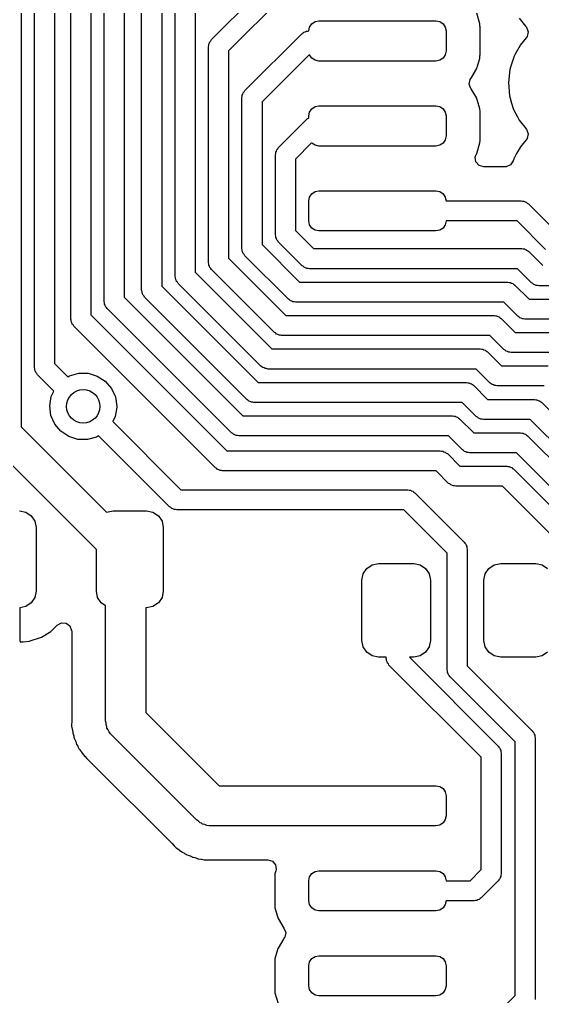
# Model space of a CAD drawing. Extents: x 126.1 to 177.1, y -128.7 to -65.
# Drawn here: x 143.92 to 151.74, y -107.34 to -92.74 of the extents above; entities that cross this region are included whole.
import ezdxf

# ---------------------------------------------------------------- set-up
doc = ezdxf.new("R2010")
doc.units = 0
doc.layers.add('BLACK', color=7, linetype='CONTINUOUS')

msp = doc.modelspace()

# ---------------------------------------------------------------- linework, layer by layer
at = {"layer": 'BLACK', "linetype": 'CONTINUOUS'}
for p, q in [((143.945, -84.559), (143.945, -98.8249)), ((144.144, -97.938), (144.144, -89.1392)), ((144.444, -89.2013), (144.444, -97.8759)), ((144.688, -97.2115), (144.688, -89.9673)), ((144.988, -90.0294), (144.988, -97.1494)), ((145.187, -96.949), (145.187, -90.8648)), ((145.487, -90.9269), (145.487, -96.8869)), ((145.746, -96.7805), (145.746, -91.5245)), ((146.046, -91.5867), (146.046, -96.7184)), ((146.789, -93.0357), (148.145, -91.6799)), ((148.256, -91.9937), (147.045, -93.2039)), ((146.246, -96.5736), (146.246, -92.364)), ((146.546, -92.4262), (146.546, -96.5115)), ((150.8, -92.8021), (150.753, -92.6424)), ((148.244, -92.906), (148.255, -92.8486)), ((148.255, -92.8486), (148.288, -92.7999)), ((148.288, -92.7999), (148.337, -92.7674)), ((148.337, -92.7674), (148.394, -92.756)), ((148.394, -92.756), (150.144, -92.756)), ((150.144, -92.756), (150.201, -92.7674)), ((150.201, -92.7674), (150.25, -92.7999)), ((150.25, -92.7999), (150.283, -92.8486)), ((150.283, -92.8486), (150.294, -92.906)), ((150.8, -92.8086), (150.8, -92.8021)), ((150.802, -92.837), (150.8, -92.8086)), ((150.8, -92.8086), (150.8, -92.8086)), ((150.803, -92.8395), (150.802, -92.837)), ((150.803, -93.2725), (150.803, -92.8395)), ((151.387, -92.7159), (151.483, -92.837)), ((151.483, -92.837), (151.495, -92.852)), ((151.495, -92.852), (151.522, -92.9178)), ((147.289, -93.7989), (148.138, -92.9499)), ((148.138, -92.9499), (148.155, -92.94)), ((148.155, -92.94), (148.169, -92.9261)), ((148.169, -92.9261), (148.188, -92.921)), ((148.188, -92.921), (148.205, -92.9111)), ((148.205, -92.9111), (148.225, -92.9111)), ((148.225, -92.9111), (148.244, -92.906)), ((148.244, -92.906), (148.244, -92.906)), ((150.294, -92.906), (150.294, -93.206)), ((151.509, -92.9876), (151.493, -93.0112)), ((151.522, -92.9178), (151.509, -92.9876)), ((146.745, -93.1417), (146.751, -93.1226)), ((146.745, -96.3667), (146.745, -93.1417)), ((146.751, -93.1029), (146.76, -93.0858)), ((146.751, -93.1226), (146.751, -93.1029)), ((146.76, -93.0858), (146.766, -93.0667)), ((146.766, -93.0667), (146.78, -93.0528)), ((146.78, -93.0528), (146.789, -93.0357)), ((151.4, -93.1239), (151.33, -93.2517)), ((151.403, -93.1185), (151.4, -93.1239)), ((151.4, -93.1239), (151.4, -93.1239)), ((151.493, -93.0112), (151.403, -93.1185)), ((147.045, -93.2039), (147.045, -96.3046)), ((148.254, -93.2578), (147.545, -93.9671)), ((148.255, -93.2634), (148.254, -93.2578)), ((148.288, -93.312), (148.255, -93.2634)), ((150.283, -93.2634), (150.25, -93.312)), ((150.294, -93.206), (150.283, -93.2634)), ((150.801, -93.2976), (150.802, -93.2749)), ((150.802, -93.2749), (150.803, -93.2725)), ((150.802, -93.2749), (150.802, -93.2749)), ((151.33, -93.2517), (151.308, -93.2918)), ((148.337, -93.3446), (148.288, -93.312)), ((148.394, -93.356), (148.337, -93.3446)), ((150.144, -93.356), (148.394, -93.356)), ((150.201, -93.3446), (150.144, -93.356)), ((150.25, -93.312), (150.201, -93.3446)), ((150.759, -93.4484), (150.798, -93.316)), ((150.798, -93.316), (150.8, -93.3098)), ((150.8, -93.3098), (150.801, -93.2976)), ((151.306, -93.2976), (151.258, -93.4484)), ((151.308, -93.2918), (151.306, -93.2976)), ((151.306, -93.2976), (151.306, -93.2976)), ((150.668, -93.6128), (150.753, -93.4696)), ((150.753, -93.4696), (150.759, -93.4484)), ((151.248, -93.4803), (151.226, -93.6768)), ((151.258, -93.4484), (151.248, -93.4803)), ((150.641, -93.7021), (150.654, -93.6325)), ((150.666, -93.7665), (150.641, -93.7021)), ((150.654, -93.6325), (150.665, -93.6167)), ((150.665, -93.6167), (150.668, -93.6128)), ((151.226, -93.6768), (151.242, -93.8739)), ((147.25, -93.8662), (147.26, -93.8491)), ((147.25, -93.8859), (147.25, -93.8662)), ((147.26, -93.8491), (147.265, -93.83)), ((147.265, -93.83), (147.279, -93.816)), ((147.279, -93.816), (147.289, -93.7989)), ((150.668, -93.7692), (150.666, -93.7665)), ((150.753, -93.9124), (150.668, -93.7692)), ((151.242, -93.8739), (151.253, -93.9124)), ((147.245, -93.905), (147.25, -93.8859)), ((147.245, -96.1598), (147.245, -93.905)), ((147.545, -93.9671), (147.545, -96.0977)), ((150.755, -93.92), (150.753, -93.9124)), ((150.764, -93.9508), (150.755, -93.92)), ((150.755, -93.92), (150.755, -93.92)), ((150.8, -94.0721), (150.764, -93.9508)), ((151.253, -93.9124), (151.274, -93.984)), ((151.274, -93.984), (151.297, -94.064)), ((148.244, -94.176), (148.255, -94.1186)), ((148.255, -94.1186), (148.288, -94.0699)), ((148.288, -94.0699), (148.337, -94.0374)), ((148.337, -94.0374), (148.394, -94.026)), ((148.394, -94.026), (150.144, -94.026)), ((150.144, -94.026), (150.201, -94.0374)), ((150.201, -94.0374), (150.25, -94.0699)), ((150.25, -94.0699), (150.283, -94.1186)), ((150.283, -94.1186), (150.294, -94.176)), ((150.803, -94.1095), (150.8, -94.0721)), ((150.803, -94.5425), (150.803, -94.1095)), ((151.297, -94.064), (151.3, -94.0695)), ((151.3, -94.0695), (151.36, -94.1878)), ((147.788, -94.6528), (148.221, -94.2199)), ((148.221, -94.2199), (148.238, -94.21)), ((148.238, -94.21), (148.244, -94.2045)), ((148.244, -94.2045), (148.244, -94.176)), ((150.294, -94.176), (150.294, -94.476)), ((151.36, -94.1878), (151.387, -94.2399)), ((151.387, -94.2399), (151.49, -94.3695)), ((151.49, -94.3695), (151.495, -94.376)), ((151.495, -94.376), (151.522, -94.4418)), ((151.522, -94.4418), (151.509, -94.5116)), ((148.286, -94.5794), (148.045, -94.821)), ((148.288, -94.582), (148.286, -94.5794)), ((148.337, -94.6146), (148.288, -94.582)), ((150.25, -94.582), (150.201, -94.6146)), ((150.283, -94.5334), (150.25, -94.582)), ((150.294, -94.476), (150.283, -94.5334)), ((150.753, -94.7396), (150.8, -94.5798)), ((150.8, -94.5798), (150.803, -94.5425)), ((151.493, -94.5352), (151.403, -94.6425)), ((151.509, -94.5116), (151.493, -94.5352)), ((147.745, -94.7589), (147.75, -94.7398)), ((147.75, -94.7201), (147.759, -94.703)), ((147.75, -94.7398), (147.75, -94.7201)), ((147.759, -94.703), (147.765, -94.6839)), ((147.765, -94.6839), (147.779, -94.6699)), ((147.779, -94.6699), (147.788, -94.6528)), ((148.394, -94.626), (148.337, -94.6146)), ((150.144, -94.626), (148.394, -94.626)), ((150.201, -94.6146), (150.144, -94.626)), ((150.746, -94.7537), (150.748, -94.7492)), ((150.748, -94.7492), (150.749, -94.7473)), ((150.749, -94.7473), (150.753, -94.7396)), ((151.349, -94.7396), (151.308, -94.8158)), ((151.4, -94.6479), (151.349, -94.7396)), ((151.403, -94.6425), (151.4, -94.6479)), ((151.4, -94.6479), (151.4, -94.6479)), ((147.745, -95.9529), (147.745, -94.7589)), ((148.045, -94.821), (148.045, -95.8908)), ((150.732, -94.7935), (150.746, -94.7538)), ((150.742, -94.8638), (150.732, -94.7935)), ((150.789, -94.9175), (150.742, -94.8638)), ((150.746, -94.7538), (150.746, -94.7537)), ((151.297, -94.8496), (151.257, -94.9085)), ((151.306, -94.8216), (151.297, -94.8496)), ((151.308, -94.8158), (151.306, -94.8216)), ((151.306, -94.8216), (151.306, -94.8216)), ((150.857, -94.9375), (150.789, -94.9175)), ((151.177, -94.9375), (150.857, -94.9375)), ((151.192, -94.9366), (151.177, -94.9375)), ((151.257, -94.9085), (151.192, -94.9366)), ((148.288, -95.3399), (148.337, -95.3074)), ((148.337, -95.3074), (148.394, -95.296)), ((148.394, -95.296), (150.144, -95.296)), ((150.144, -95.296), (150.201, -95.3074)), ((150.201, -95.3074), (150.25, -95.3399)), ((148.244, -95.446), (148.255, -95.3886)), ((148.244, -95.746), (148.244, -95.446)), ((148.255, -95.3886), (148.288, -95.3399)), ((150.25, -95.3399), (150.283, -95.3886)), ((150.283, -95.3886), (150.294, -95.446)), ((150.294, -95.446), (151.419, -95.446)), ((151.419, -95.446), (151.438, -95.4511)), ((151.438, -95.4511), (151.457, -95.4511)), ((151.457, -95.4511), (151.475, -95.461)), ((151.475, -95.461), (151.494, -95.4661)), ((151.494, -95.4661), (151.508, -95.48)), ((151.508, -95.48), (151.525, -95.4899)), ((151.525, -95.4899), (151.949, -95.9145)), ((148.255, -95.8034), (148.244, -95.746)), ((150.294, -95.746), (150.283, -95.8034)), ((151.357, -95.746), (150.294, -95.746)), ((151.781, -96.1705), (151.357, -95.746)), ((148.045, -95.8908), (148.314, -96.16)), ((148.288, -95.852), (148.255, -95.8034)), ((148.337, -95.8846), (148.288, -95.852)), ((148.394, -95.896), (148.337, -95.8846)), ((150.144, -95.896), (148.394, -95.896)), ((150.201, -95.8846), (150.144, -95.896)), ((150.25, -95.852), (150.201, -95.8846)), ((150.283, -95.8034), (150.25, -95.852)), ((147.75, -95.972), (147.745, -95.9529)), ((147.75, -95.9917), (147.75, -95.972)), ((147.759, -96.0088), (147.75, -95.9917)), ((147.765, -96.0279), (147.759, -96.0088)), ((147.779, -96.0418), (147.765, -96.0279)), ((147.788, -96.059), (147.779, -96.0418)), ((148.146, -96.4161), (147.788, -96.059)), ((147.25, -96.1789), (147.245, -96.1598)), ((147.25, -96.1986), (147.25, -96.1789)), ((147.26, -96.2157), (147.25, -96.1986)), ((147.545, -96.0977), (148.107, -96.6595)), ((148.314, -96.16), (151.426, -96.16)), ((151.426, -96.16), (151.445, -96.1651)), ((151.445, -96.1651), (151.465, -96.1651)), ((151.465, -96.1651), (151.482, -96.175)), ((151.482, -96.175), (151.501, -96.1801)), ((151.501, -96.1801), (151.515, -96.1941)), ((151.515, -96.1941), (151.532, -96.2039)), ((151.532, -96.2039), (151.742, -96.414)), ((147.045, -96.3046), (147.9, -97.159)), ((147.265, -96.2348), (147.26, -96.2157)), ((147.279, -96.2488), (147.265, -96.2348)), ((147.289, -96.2659), (147.279, -96.2488)), ((147.939, -96.9156), (147.289, -96.2659)), ((146.751, -96.3858), (146.745, -96.3667)), ((146.751, -96.4055), (146.751, -96.3858)), ((146.76, -96.4226), (146.751, -96.4055)), ((146.766, -96.4417), (146.76, -96.4226)), ((146.78, -96.4557), (146.766, -96.4417)), ((146.789, -96.4728), (146.78, -96.4557)), ((147.732, -97.4151), (146.789, -96.4728)), ((148.163, -96.4259), (148.146, -96.4161)), ((148.177, -96.4399), (148.163, -96.4259)), ((148.196, -96.445), (148.177, -96.4399)), ((148.213, -96.4549), (148.196, -96.445)), ((148.233, -96.4549), (148.213, -96.4549)), ((148.252, -96.46), (148.233, -96.4549)), ((151.364, -96.46), (148.252, -96.46)), ((151.574, -96.6701), (151.364, -96.46)), ((146.251, -96.5927), (146.246, -96.5736)), ((146.251, -96.6124), (146.251, -96.5927)), ((146.261, -96.6295), (146.251, -96.6124)), ((146.266, -96.6486), (146.261, -96.6295)), ((146.28, -96.6626), (146.266, -96.6486)), ((146.546, -96.5115), (147.693, -97.6585)), ((145.752, -96.7996), (145.746, -96.7805)), ((146.046, -96.7184), (147.486, -98.158)), ((146.29, -96.6797), (146.28, -96.6626)), ((147.525, -97.9146), (146.29, -96.6797)), ((148.107, -96.6595), (151.219, -96.6595)), ((151.219, -96.6595), (151.238, -96.6646)), ((151.238, -96.6646), (151.258, -96.6646)), ((151.258, -96.6646), (151.275, -96.6745)), ((151.275, -96.6745), (151.294, -96.6796)), ((151.294, -96.6796), (151.308, -96.6936)), ((151.308, -96.6936), (151.325, -96.7034)), ((151.325, -96.7034), (151.535, -96.9135)), ((151.591, -96.6799), (151.574, -96.6701)), ((151.605, -96.6939), (151.591, -96.6799)), ((151.624, -96.699), (151.605, -96.6939)), ((151.641, -96.7089), (151.624, -96.699)), ((151.661, -96.7089), (151.641, -96.7089)), ((151.68, -96.714), (151.661, -96.7089)), ((152.565, -96.714), (151.68, -96.714)), ((145.487, -96.8869), (147.258, -98.6575)), ((145.752, -96.8193), (145.752, -96.7996)), ((145.761, -96.8364), (145.752, -96.8193)), ((145.767, -96.8555), (145.761, -96.8364)), ((145.781, -96.8695), (145.767, -96.8555)), ((145.79, -96.8866), (145.781, -96.8695)), ((147.318, -98.4141), (145.79, -96.8866)), ((147.956, -96.9254), (147.939, -96.9156)), ((147.97, -96.9394), (147.956, -96.9254)), ((147.989, -96.9445), (147.97, -96.9394)), ((151.535, -96.9135), (152.235, -96.9135)), ((145.192, -96.9681), (145.187, -96.949)), ((145.192, -96.9878), (145.192, -96.9681)), ((145.202, -97.0049), (145.192, -96.9878)), ((145.207, -97.024), (145.202, -97.0049)), ((145.221, -97.038), (145.207, -97.024)), ((145.231, -97.0551), (145.221, -97.038)), ((147.09, -98.9136), (145.231, -97.0551)), ((148.006, -96.9544), (147.989, -96.9445)), ((148.026, -96.9544), (148.006, -96.9544)), ((148.045, -96.9595), (148.026, -96.9544)), ((151.157, -96.9595), (148.045, -96.9595)), ((151.367, -97.1696), (151.157, -96.9595)), ((144.693, -97.2306), (144.688, -97.2115)), ((144.693, -97.2503), (144.693, -97.2306)), ((144.988, -97.1494), (147.018, -99.1798)), ((147.9, -97.159), (151.012, -97.159)), ((151.012, -97.159), (151.032, -97.1641)), ((151.032, -97.1641), (151.051, -97.1641)), ((151.051, -97.1641), (151.068, -97.174)), ((151.068, -97.174), (151.087, -97.1791)), ((151.087, -97.1791), (151.101, -97.1931)), ((151.101, -97.1931), (151.119, -97.2029)), ((151.119, -97.2029), (151.329, -97.413)), ((151.384, -97.1794), (151.367, -97.1696)), ((151.398, -97.1934), (151.384, -97.1794)), ((151.417, -97.1985), (151.398, -97.1934)), ((151.435, -97.2084), (151.417, -97.1985)), ((151.454, -97.2084), (151.435, -97.2084)), ((151.473, -97.2135), (151.454, -97.2084)), ((152.173, -97.2135), (151.473, -97.2135)), ((144.703, -97.2674), (144.693, -97.2503)), ((144.708, -97.2865), (144.703, -97.2674)), ((144.722, -97.3005), (144.708, -97.2865)), ((144.731, -97.3176), (144.722, -97.3005)), ((146.85, -99.4358), (144.731, -97.3176)), ((147.749, -97.425), (147.732, -97.4151)), ((147.763, -97.4389), (147.749, -97.425)), ((147.782, -97.444), (147.763, -97.4389)), ((147.799, -97.4539), (147.782, -97.444)), ((147.819, -97.4539), (147.799, -97.4539)), ((147.838, -97.459), (147.819, -97.4539)), ((150.95, -97.459), (147.838, -97.459)), ((151.16, -97.6691), (150.95, -97.459)), ((151.329, -97.413), (152.028, -97.413)), ((147.693, -97.6585), (150.806, -97.6585)), ((150.806, -97.6585), (150.825, -97.6636)), ((150.825, -97.6636), (150.844, -97.6636)), ((150.844, -97.6636), (150.861, -97.6735)), ((151.177, -97.679), (151.16, -97.6691)), ((150.861, -97.6735), (150.881, -97.6786)), ((150.881, -97.6786), (150.895, -97.6926)), ((150.895, -97.6926), (150.912, -97.7025)), ((150.912, -97.7025), (151.122, -97.9125)), ((151.191, -97.6929), (151.177, -97.679)), ((151.211, -97.698), (151.191, -97.6929)), ((151.228, -97.7079), (151.211, -97.698)), ((151.247, -97.7079), (151.228, -97.7079)), ((151.266, -97.713), (151.247, -97.7079)), ((151.966, -97.713), (151.266, -97.713)), ((144.149, -97.9571), (144.144, -97.938)), ((144.149, -97.9768), (144.149, -97.9571)), ((144.444, -97.8759), (144.644, -98.0761)), ((147.542, -97.9245), (147.525, -97.9146)), ((147.556, -97.9384), (147.542, -97.9245)), ((147.575, -97.9435), (147.556, -97.9384)), ((147.592, -97.9534), (147.575, -97.9435)), ((147.612, -97.9534), (147.592, -97.9534)), ((147.631, -97.9585), (147.612, -97.9534)), ((150.743, -97.9585), (147.631, -97.9585)), ((150.953, -98.1686), (150.743, -97.9585)), ((151.122, -97.9125), (151.822, -97.9125)), ((144.159, -97.9939), (144.149, -97.9768)), ((144.164, -98.013), (144.159, -97.9939)), ((144.178, -98.027), (144.164, -98.013)), ((144.188, -98.0441), (144.178, -98.027)), ((144.433, -98.2892), (144.188, -98.0441)), ((144.644, -98.0761), (144.669, -98.0606)), ((144.669, -98.0606), (144.805, -98.0216)), ((144.805, -98.0216), (144.947, -98.0225)), ((144.947, -98.0225), (145.083, -98.0631)), ((145.083, -98.0631), (145.202, -98.1402)), ((145.202, -98.1402), (145.294, -98.2476)), ((145.294, -98.2476), (145.353, -98.3766)), ((147.486, -98.158), (150.599, -98.158)), ((150.599, -98.158), (150.618, -98.1631)), ((150.618, -98.1631), (150.637, -98.1631)), ((150.637, -98.1631), (150.655, -98.173)), ((150.655, -98.173), (150.674, -98.1781)), ((150.674, -98.1781), (150.688, -98.1921)), ((150.688, -98.1921), (150.705, -98.202)), ((150.705, -98.202), (150.915, -98.412)), ((150.971, -98.1785), (150.953, -98.1686)), ((150.985, -98.1924), (150.971, -98.1785)), ((151.004, -98.1975), (150.985, -98.1924)), ((151.021, -98.2074), (151.004, -98.1975)), ((151.04, -98.2074), (151.021, -98.2074)), ((151.06, -98.2125), (151.04, -98.2074)), ((151.759, -98.2125), (151.06, -98.2125)), ((144.373, -98.5109), (144.395, -98.3708)), ((144.395, -98.3708), (144.433, -98.2892)), ((145.353, -98.3766), (145.373, -98.517)), ((144.391, -98.6514), (144.373, -98.5109)), ((145.373, -98.5292), (145.349, -98.669)), ((145.373, -98.517), (145.373, -98.5292)), ((147.335, -98.424), (147.318, -98.4141)), ((147.349, -98.4379), (147.335, -98.424)), ((147.368, -98.443), (147.349, -98.4379)), ((147.385, -98.4529), (147.368, -98.443)), ((147.405, -98.4529), (147.385, -98.4529)), ((147.424, -98.458), (147.405, -98.4529)), ((150.536, -98.458), (147.424, -98.458)), ((150.747, -98.6681), (150.536, -98.458)), ((150.915, -98.412), (151.615, -98.412)), ((151.615, -98.412), (151.634, -98.4171)), ((151.634, -98.4171), (151.653, -98.4171)), ((151.653, -98.4171), (151.671, -98.427)), ((151.671, -98.427), (151.69, -98.4321)), ((151.69, -98.4321), (151.704, -98.4461)), ((151.704, -98.4461), (151.721, -98.456)), ((151.721, -98.456), (159.965, -106.7)), ((144.449, -98.7812), (144.391, -98.6514)), ((145.349, -98.669), (145.313, -98.7446)), ((147.258, -98.6575), (150.392, -98.6575)), ((150.392, -98.6575), (150.411, -98.6627)), ((150.411, -98.6627), (150.431, -98.6627)), ((150.431, -98.6627), (150.448, -98.6725)), ((150.448, -98.6725), (150.467, -98.6776)), ((150.467, -98.6776), (150.481, -98.6916)), ((150.481, -98.6916), (150.498, -98.7015)), ((150.764, -98.678), (150.747, -98.6681)), ((150.778, -98.6919), (150.764, -98.678)), ((150.797, -98.697), (150.778, -98.6919)), ((143.945, -98.8249), (145.219, -100.1)), ((144.54, -98.8897), (144.449, -98.7812)), ((145.313, -98.7446), (146.332, -99.764)), ((150.498, -98.7015), (150.708, -98.9115)), ((150.814, -98.7069), (150.797, -98.697)), ((150.834, -98.7069), (150.814, -98.7069)), ((150.853, -98.712), (150.834, -98.7069)), ((151.552, -98.712), (150.853, -98.712)), ((159.709, -106.869), (151.552, -98.712)), ((144.658, -98.9683), (144.54, -98.8897)), ((144.793, -99.0105), (144.658, -98.9683)), ((145.072, -98.9759), (144.935, -99.0131)), ((145.101, -98.9575), (145.072, -98.9759)), ((146.164, -100.02), (145.101, -98.9575)), ((147.107, -98.9235), (147.09, -98.9136)), ((147.121, -98.9374), (147.107, -98.9235)), ((147.14, -98.9426), (147.121, -98.9374)), ((147.157, -98.9524), (147.14, -98.9426)), ((147.177, -98.9524), (147.157, -98.9524)), ((147.196, -98.9575), (147.177, -98.9524)), ((150.33, -98.9575), (147.196, -98.9575)), ((150.54, -99.1676), (150.33, -98.9575)), ((150.708, -98.9115), (151.408, -98.9115)), ((151.408, -98.9115), (151.427, -98.9167)), ((151.427, -98.9167), (151.447, -98.9167)), ((151.447, -98.9167), (151.464, -98.9265)), ((151.464, -98.9265), (151.483, -98.9316)), ((151.483, -98.9316), (151.497, -98.9456)), ((151.497, -98.9456), (151.514, -98.9555)), ((151.514, -98.9555), (159.457, -106.899)), ((145.069, -100.657), (143.518, -99.1053)), ((144.935, -99.0131), (144.793, -99.0105)), ((147.018, -99.1798), (150.208, -99.1798)), ((150.208, -99.1798), (150.227, -99.1849)), ((150.227, -99.1849), (150.246, -99.1849)), ((150.246, -99.1849), (150.263, -99.1948)), ((150.263, -99.1948), (150.283, -99.1999)), ((150.283, -99.1999), (150.297, -99.2138)), ((150.297, -99.2138), (150.314, -99.2237)), ((150.314, -99.2237), (150.501, -99.4111)), ((150.557, -99.1775), (150.54, -99.1676)), ((150.571, -99.1914), (150.557, -99.1775)), ((150.59, -99.1966), (150.571, -99.1914)), ((150.607, -99.2064), (150.59, -99.1966)), ((150.627, -99.2064), (150.607, -99.2064)), ((150.646, -99.2115), (150.627, -99.2064)), ((151.346, -99.2115), (150.646, -99.2115)), ((159.201, -107.067), (151.346, -99.2115)), ((150.501, -99.4111), (151.201, -99.4111)), ((151.201, -99.4111), (151.22, -99.4162)), ((151.22, -99.4162), (151.24, -99.4162)), ((151.24, -99.4162), (151.257, -99.426)), ((146.867, -99.4457), (146.85, -99.4358)), ((146.881, -99.4597), (146.867, -99.4457)), ((146.9, -99.4648), (146.881, -99.4597)), ((146.917, -99.4747), (146.9, -99.4648)), ((146.937, -99.4747), (146.917, -99.4747)), ((146.956, -99.4798), (146.937, -99.4747)), ((150.145, -99.4798), (146.956, -99.4798)), ((150.333, -99.6671), (150.145, -99.4798)), ((151.257, -99.426), (151.276, -99.4312)), ((151.276, -99.4312), (151.29, -99.4451)), ((151.29, -99.4451), (151.307, -99.455)), ((151.307, -99.455), (158.949, -107.097)), ((150.35, -99.677), (150.333, -99.6671)), ((150.364, -99.691), (150.35, -99.677)), ((150.383, -99.6961), (150.364, -99.691)), ((150.4, -99.7059), (150.383, -99.6961)), ((150.42, -99.7059), (150.4, -99.7059)), ((150.439, -99.7111), (150.42, -99.7059)), ((151.139, -99.7111), (150.439, -99.7111)), ((158.693, -107.265), (151.139, -99.7111)), ((146.332, -99.764), (149.724, -99.764)), ((149.724, -99.764), (149.744, -99.7691)), ((149.744, -99.7691), (149.763, -99.7691)), ((149.763, -99.7691), (149.78, -99.779)), ((149.78, -99.779), (149.799, -99.7841)), ((149.799, -99.7841), (149.813, -99.798)), ((149.813, -99.798), (149.83, -99.8079)), ((149.83, -99.8079), (150.567, -100.545)), ((143.919, -100.078), (144.015, -100.097)), ((144.015, -100.097), (144.096, -100.151)), ((144.096, -100.151), (144.15, -100.232)), ((145.219, -100.1), (145.223, -100.097)), ((145.223, -100.097), (145.319, -100.078)), ((145.319, -100.078), (145.819, -100.078)), ((145.819, -100.078), (145.915, -100.097)), ((145.915, -100.097), (145.996, -100.151)), ((145.996, -100.151), (146.05, -100.232)), ((146.181, -100.03), (146.164, -100.02)), ((146.195, -100.044), (146.181, -100.03)), ((146.214, -100.049), (146.195, -100.044)), ((146.231, -100.059), (146.214, -100.049)), ((146.251, -100.059), (146.231, -100.059)), ((146.27, -100.064), (146.251, -100.059)), ((149.662, -100.064), (146.27, -100.064)), ((150.311, -100.713), (149.662, -100.064)), ((144.15, -100.232), (144.169, -100.328)), ((146.05, -100.232), (146.069, -100.328)), ((144.169, -100.328), (144.169, -101.278)), ((146.069, -100.328), (146.069, -101.278)), ((150.567, -100.545), (150.577, -100.562)), ((150.577, -100.562), (150.591, -100.576)), ((150.591, -100.576), (150.596, -100.595)), ((145.069, -101.278), (145.069, -100.657)), ((150.311, -102.454), (150.311, -100.713)), ((150.596, -100.595), (150.606, -100.612)), ((150.606, -100.612), (150.606, -100.632)), ((150.606, -100.632), (150.611, -100.651)), ((150.611, -100.651), (150.611, -102.392)), ((149.19, -100.884), (149.286, -100.865)), ((149.286, -100.865), (149.811, -100.865)), ((149.811, -100.865), (149.907, -100.884)), ((151.015, -100.884), (151.111, -100.865)), ((151.111, -100.865), (151.636, -100.865)), ((151.636, -100.865), (151.732, -100.884)), ((149.036, -101.115), (149.055, -101.019)), ((149.055, -101.019), (149.109, -100.938)), ((149.109, -100.938), (149.19, -100.884)), ((149.907, -100.884), (149.988, -100.938)), ((149.988, -100.938), (150.042, -101.019)), ((150.042, -101.019), (150.061, -101.115)), ((150.861, -101.115), (150.88, -101.019)), ((150.88, -101.019), (150.934, -100.938)), ((150.934, -100.938), (151.015, -100.884)), ((151.732, -100.884), (151.813, -100.938)), ((149.036, -102.015), (149.036, -101.115)), ((150.061, -101.115), (150.061, -102.015)), ((150.861, -102.015), (150.861, -101.115)), ((144.169, -101.278), (144.15, -101.374)), ((145.088, -101.374), (145.069, -101.278)), ((146.069, -101.278), (146.05, -101.374)), ((144.096, -101.455), (144.015, -101.509)), ((144.15, -101.374), (144.096, -101.455)), ((145.142, -101.455), (145.088, -101.374)), ((145.208, -101.499), (145.142, -101.455)), ((145.996, -101.455), (145.915, -101.509)), ((146.05, -101.374), (145.996, -101.455)), ((144.015, -101.509), (143.923, -101.527)), ((143.923, -101.527), (143.923, -102.018)), ((145.208, -103.216), (145.208, -101.499)), ((145.819, -101.528), (145.808, -101.528)), ((145.808, -101.528), (145.808, -103.092)), ((145.915, -101.509), (145.819, -101.528)), ((144.484, -101.785), (144.547, -101.751)), ((144.547, -101.751), (144.617, -101.756)), ((144.617, -101.756), (144.674, -101.798)), ((144.249, -101.965), (144.387, -101.88)), ((144.387, -101.88), (144.398, -101.871)), ((144.398, -101.871), (144.484, -101.785)), ((144.674, -101.798), (144.699, -101.865)), ((144.699, -101.865), (144.7, -101.874)), ((144.7, -101.874), (144.7, -103.207)), ((143.923, -102.018), (143.928, -102.033)), ((143.928, -102.033), (143.929, -102.034)), ((143.929, -102.034), (143.937, -102.036)), ((143.937, -102.036), (143.966, -102.036)), ((143.966, -102.036), (143.973, -102.036)), ((143.973, -102.036), (144.068, -102.026)), ((144.068, -102.026), (144.082, -102.023)), ((144.082, -102.023), (144.236, -101.971)), ((144.236, -101.971), (144.249, -101.965)), ((149.055, -102.111), (149.036, -102.015)), ((150.061, -102.015), (150.042, -102.111)), ((150.88, -102.111), (150.861, -102.015)), ((149.109, -102.192), (149.055, -102.111)), ((149.19, -102.246), (149.109, -102.192)), ((149.988, -102.192), (149.907, -102.246)), ((150.042, -102.111), (149.988, -102.192)), ((150.934, -102.192), (150.88, -102.111)), ((151.015, -102.246), (150.934, -102.192)), ((151.813, -102.192), (151.732, -102.246)), ((149.286, -102.265), (149.19, -102.246)), ((149.399, -102.265), (149.286, -102.265)), ((149.399, -102.278), (149.399, -102.265)), ((149.404, -102.297), (149.399, -102.278)), ((149.404, -102.317), (149.404, -102.297)), ((149.414, -102.334), (149.404, -102.317)), ((149.419, -102.353), (149.414, -102.334)), ((149.811, -102.265), (149.748, -102.265)), ((149.748, -102.265), (151.075, -103.593)), ((149.907, -102.246), (149.811, -102.265)), ((151.111, -102.265), (151.015, -102.246)), ((151.636, -102.265), (151.111, -102.265)), ((151.732, -102.246), (151.636, -102.265)), ((149.433, -102.367), (149.419, -102.353)), ((149.442, -102.384), (149.433, -102.367)), ((150.819, -103.761), (149.442, -102.384)), ((150.316, -102.473), (150.311, -102.454)), ((150.316, -102.493), (150.316, -102.473)), ((150.611, -102.392), (151.583, -103.364)), ((150.326, -102.51), (150.316, -102.493)), ((150.331, -102.529), (150.326, -102.51)), ((150.345, -102.543), (150.331, -102.529)), ((150.355, -102.56), (150.345, -102.543)), ((151.327, -103.532), (150.355, -102.56)), ((144.7, -103.208), (144.699, -103.298)), ((144.7, -103.207), (144.7, -103.208)), ((145.214, -103.249), (145.208, -103.216)), ((145.808, -103.092), (146.902, -104.186)), ((144.699, -103.298), (144.708, -103.341)), ((144.708, -103.341), (144.71, -103.353)), ((144.71, -103.353), (144.715, -103.396)), ((145.215, -103.282), (145.214, -103.249)), ((145.224, -103.302), (145.215, -103.282)), ((145.228, -103.324), (145.224, -103.302)), ((145.246, -103.352), (145.228, -103.324)), ((145.259, -103.383), (145.246, -103.352)), ((151.583, -103.364), (151.593, -103.381)), ((144.715, -103.396), (144.717, -103.403)), ((144.717, -103.403), (144.717, -103.403)), ((144.717, -103.403), (144.726, -103.428)), ((144.726, -103.428), (144.73, -103.443)), ((144.73, -103.443), (144.733, -103.46)), ((144.733, -103.46), (144.737, -103.475)), ((144.737, -103.475), (144.755, -103.515)), ((145.282, -103.411), (145.259, -103.383)), ((145.286, -103.417), (145.282, -103.411)), ((145.289, -103.42), (145.286, -103.417)), ((145.296, -103.428), (145.289, -103.42)), ((146.566, -104.698), (145.296, -103.428)), ((151.593, -103.381), (151.607, -103.395)), ((151.607, -103.395), (151.612, -103.414)), ((151.612, -103.414), (151.622, -103.431)), ((151.622, -103.431), (151.622, -103.451)), ((151.622, -103.451), (151.627, -103.47)), ((151.627, -103.47), (151.627, -107.382)), ((144.755, -103.515), (144.76, -103.527)), ((144.76, -103.527), (144.774, -103.568)), ((144.774, -103.568), (144.778, -103.574)), ((144.778, -103.574), (144.778, -103.574)), ((144.778, -103.574), (144.792, -103.596)), ((144.792, -103.596), (144.799, -103.609)), ((144.799, -103.609), (144.808, -103.628)), ((144.808, -103.628), (144.814, -103.64)), ((144.814, -103.64), (144.818, -103.645)), ((144.818, -103.645), (144.818, -103.645)), ((144.818, -103.645), (144.84, -103.674)), ((151.075, -103.593), (151.085, -103.61)), ((151.085, -103.61), (151.099, -103.624)), ((151.099, -103.624), (151.104, -103.643)), ((151.104, -103.643), (151.114, -103.66)), ((151.327, -107.319), (151.327, -103.532)), ((144.84, -103.674), (144.847, -103.685)), ((144.847, -103.685), (144.87, -103.721)), ((144.87, -103.721), (144.875, -103.726)), ((144.875, -103.726), (144.875, -103.726)), ((144.875, -103.726), (144.899, -103.75)), ((144.899, -103.75), (144.9, -103.751)), ((144.9, -103.751), (144.9, -103.751)), ((144.9, -103.751), (144.926, -103.777)), ((144.926, -103.777), (144.998, -103.85)), ((150.819, -105.44), (150.819, -103.761)), ((151.114, -103.66), (151.114, -103.68)), ((151.114, -103.68), (151.119, -103.699)), ((151.119, -103.699), (151.119, -105.502)), ((144.998, -103.85), (144.999, -103.851)), ((144.999, -103.851), (145, -103.852)), ((145, -103.852), (146.2, -105.051)), ((146.902, -104.186), (150.144, -104.186)), ((150.144, -104.186), (150.201, -104.197)), ((150.201, -104.197), (150.25, -104.23)), ((150.25, -104.23), (150.283, -104.279)), ((150.283, -104.279), (150.294, -104.336)), ((150.294, -104.336), (150.294, -104.636)), ((150.294, -104.636), (150.283, -104.693)), ((146.593, -104.717), (146.566, -104.698)), ((146.618, -104.74), (146.593, -104.717)), ((146.638, -104.748), (146.618, -104.74)), ((146.656, -104.76), (146.638, -104.748)), ((146.689, -104.768), (146.656, -104.76)), ((146.72, -104.78), (146.689, -104.768)), ((146.756, -104.784), (146.72, -104.78)), ((146.763, -104.786), (146.756, -104.784)), ((146.768, -104.785), (146.763, -104.786)), ((146.778, -104.786), (146.768, -104.785)), ((150.144, -104.786), (146.778, -104.786)), ((150.201, -104.775), (150.144, -104.786)), ((150.25, -104.742), (150.201, -104.775)), ((150.283, -104.693), (150.25, -104.742)), ((146.2, -105.051), (146.201, -105.052)), ((146.201, -105.052), (146.23, -105.082)), ((146.23, -105.082), (146.264, -105.116)), ((146.264, -105.116), (146.3, -105.14)), ((146.3, -105.14), (146.311, -105.147)), ((146.311, -105.147), (146.344, -105.174)), ((146.344, -105.174), (146.351, -105.178)), ((146.351, -105.178), (146.351, -105.178)), ((146.351, -105.178), (146.375, -105.189)), ((146.375, -105.189), (146.388, -105.197)), ((146.388, -105.197), (146.416, -105.215)), ((146.416, -105.215), (146.423, -105.217)), ((146.423, -105.217), (146.423, -105.217)), ((146.423, -105.217), (146.457, -105.23)), ((146.457, -105.23), (146.469, -105.235)), ((146.469, -105.235), (146.501, -105.25)), ((146.501, -105.25), (146.501, -105.25)), ((146.501, -105.25), (146.508, -105.253)), ((146.508, -105.253), (146.515, -105.255)), ((146.515, -105.255), (146.515, -105.255)), ((146.515, -105.255), (146.54, -105.261)), ((146.54, -105.261), (146.555, -105.265)), ((146.555, -105.265), (146.587, -105.277)), ((146.587, -105.277), (146.594, -105.278)), ((146.594, -105.278), (146.594, -105.278)), ((146.594, -105.278), (146.63, -105.282)), ((146.63, -105.282), (146.642, -105.284)), ((146.642, -105.284), (146.678, -105.293)), ((146.678, -105.293), (146.678, -105.293)), ((146.678, -105.293), (146.685, -105.294)), ((146.685, -105.294), (146.692, -105.294)), ((146.692, -105.294), (146.692, -105.294)), ((146.692, -105.294), (146.725, -105.294)), ((146.725, -105.294), (146.726, -105.294)), ((146.726, -105.294), (146.727, -105.294)), ((146.727, -105.294), (146.763, -105.294)), ((146.763, -105.294), (146.764, -105.294)), ((146.764, -105.294), (146.862, -105.295)), ((146.862, -105.295), (146.862, -105.295)), ((146.862, -105.295), (146.866, -105.295)), ((146.866, -105.295), (146.867, -105.295)), ((146.867, -105.295), (146.869, -105.294)), ((146.869, -105.294), (147.631, -105.294)), ((147.631, -105.294), (147.699, -105.314)), ((147.699, -105.314), (147.746, -105.368)), ((147.746, -105.368), (147.756, -105.438)), ((147.738, -105.509), (147.736, -105.537)), ((147.736, -105.537), (147.736, -105.539)), ((147.736, -105.539), (147.736, -105.972)), ((147.752, -105.456), (147.738, -105.502)), ((147.738, -105.502), (147.738, -105.509)), ((147.738, -105.509), (147.738, -105.509)), ((147.756, -105.438), (147.752, -105.456)), ((148.244, -105.606), (148.255, -105.549)), ((148.255, -105.549), (148.288, -105.5)), ((148.288, -105.5), (148.337, -105.467)), ((148.337, -105.467), (148.394, -105.456)), ((148.394, -105.456), (150.144, -105.456)), ((150.144, -105.456), (150.201, -105.467)), ((150.201, -105.467), (150.25, -105.5)), ((150.25, -105.5), (150.283, -105.549)), ((150.283, -105.549), (150.294, -105.606)), ((150.653, -105.606), (150.819, -105.44)), ((151.114, -105.541), (151.104, -105.558)), ((151.119, -105.502), (151.114, -105.521)), ((151.114, -105.521), (151.114, -105.541)), ((148.244, -105.906), (148.244, -105.606)), ((150.294, -105.606), (150.653, -105.606)), ((151.075, -105.608), (150.821, -105.862)), ((151.085, -105.591), (151.075, -105.608)), ((151.099, -105.577), (151.085, -105.591)), ((151.104, -105.558), (151.099, -105.577)), ((147.736, -105.972), (147.738, -106.01)), ((148.255, -105.963), (148.244, -105.906)), ((148.288, -106.012), (148.255, -105.963)), ((150.283, -105.963), (150.25, -106.012)), ((150.294, -105.906), (150.283, -105.963)), ((150.715, -105.906), (150.294, -105.906)), ((150.734, -105.901), (150.715, -105.906)), ((150.754, -105.901), (150.734, -105.901)), ((150.771, -105.891), (150.754, -105.901)), ((150.79, -105.886), (150.771, -105.891)), ((150.804, -105.872), (150.79, -105.886)), ((150.821, -105.862), (150.804, -105.872)), ((147.738, -106.01), (147.743, -106.027)), ((147.743, -106.027), (147.776, -106.141)), ((148.337, -106.045), (148.288, -106.012)), ((148.394, -106.056), (148.337, -106.045)), ((150.144, -106.056), (148.394, -106.056)), ((150.201, -106.045), (150.144, -106.056)), ((150.25, -106.012), (150.201, -106.045)), ((147.776, -106.141), (147.785, -106.17)), ((147.785, -106.17), (147.87, -106.313)), ((147.87, -106.313), (147.872, -106.315)), ((147.872, -106.315), (147.898, -106.38)), ((147.898, -106.38), (147.884, -106.449)), ((147.87, -106.469), (147.785, -106.612)), ((147.873, -106.465), (147.87, -106.469)), ((147.884, -106.449), (147.873, -106.465)), ((147.773, -106.652), (147.738, -106.772)), ((147.783, -106.62), (147.773, -106.652)), ((147.785, -106.612), (147.783, -106.62)), ((147.783, -106.62), (147.783, -106.62)), ((147.738, -106.779), (147.736, -106.803)), ((147.736, -106.803), (147.736, -106.809)), ((147.736, -106.809), (147.736, -107.242)), ((147.738, -106.772), (147.738, -106.779)), ((147.738, -106.779), (147.738, -106.779)), ((148.244, -106.876), (148.255, -106.819)), ((148.255, -106.819), (148.288, -106.77)), ((148.288, -106.77), (148.337, -106.737)), ((148.337, -106.737), (148.394, -106.726)), ((148.394, -106.726), (150.144, -106.726)), ((150.144, -106.726), (150.201, -106.737)), ((150.201, -106.737), (150.25, -106.77)), ((150.25, -106.77), (150.283, -106.819)), ((150.283, -106.819), (150.294, -106.876)), ((148.244, -107.176), (148.244, -106.876)), ((150.294, -106.876), (150.294, -107.176)), ((147.736, -107.242), (147.738, -107.28)), ((147.738, -107.28), (147.785, -107.44)), ((148.255, -107.233), (148.244, -107.176)), ((148.288, -107.282), (148.255, -107.233)), ((148.337, -107.315), (148.288, -107.282)), ((150.25, -107.282), (150.201, -107.315)), ((150.283, -107.233), (150.25, -107.282)), ((150.294, -107.176), (150.283, -107.233)), ((148.394, -107.326), (148.337, -107.315)), ((150.144, -107.326), (148.394, -107.326)), ((150.201, -107.315), (150.144, -107.326)), ((150.5, -108.146), (151.327, -107.319))]:
    msp.add_line(p, q, dxfattribs=at)
at = {"layer": 'BLACK'}
msp.add_circle((144.873, -98.517), 0.25, dxfattribs=at)

doc.saveas('drawing.dxf')
